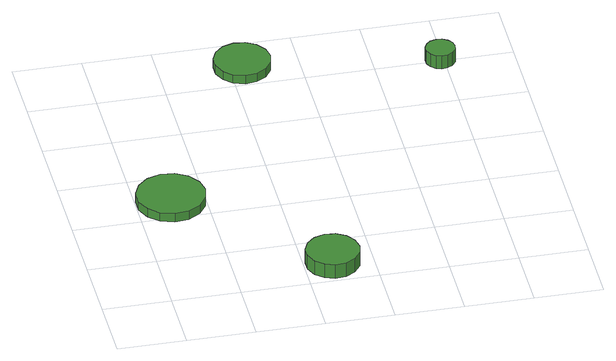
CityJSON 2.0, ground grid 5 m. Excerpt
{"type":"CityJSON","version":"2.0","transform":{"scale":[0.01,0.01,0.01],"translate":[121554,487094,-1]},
"CityObjects":{
"tree1":{"type":"SolitaryVegetationObject","attributes":{"function":"something"},"geometry":[{"type":"MultiSurface","lod":"1","boundaries":[[[0,1,2,3,4,5,6,7,8,9,10,11,12,13,14]],[[15,16,17,18,19,20,21,22,23,24,25,26,27,28,29]],[[0,29,28,1]],[[1,28,27,2]],[[2,27,26,3]],[[3,26,25,4]],[[4,25,24,5]],[[5,24,23,6]],[[6,23,22,7]],[[7,22,21,8]],[[8,21,20,9]],[[9,20,19,10]],[[10,19,18,11]],[[11,18,17,12]],[[12,17,16,13]],[[13,16,15,14]],[[14,15,29,0]]]}]},
"tree2":{"type":"SolitaryVegetationObject","attributes":{"function":"something"},"geometry":[{"type":"MultiSurface","lod":"1","boundaries":[[[30,31,32,33,34,35,36,37,38,39,40,41,42,43,44]],[[45,46,47,48,49,50,51,52,53,54,55,56,57,58,59]],[[30,59,58,31]],[[31,58,57,32]],[[32,57,56,33]],[[33,56,55,34]],[[34,55,54,35]],[[35,54,53,36]],[[36,53,52,37]],[[37,52,51,38]],[[38,51,50,39]],[[39,50,49,40]],[[40,49,48,41]],[[41,48,47,42]],[[42,47,46,43]],[[43,46,45,44]],[[44,45,59,30]]]}]},
"tree3":{"type":"SolitaryVegetationObject","attributes":{"function":"something"},"geometry":[{"type":"MultiSurface","lod":"1","boundaries":[[[60,61,62,63,64,65,66,67,68,69,70,71,72,73,74]],[[75,76,77,78,79,80,81,82,83,84,85,86,87,88,89]],[[60,89,88,61]],[[61,88,87,62]],[[62,87,86,63]],[[63,86,85,64]],[[64,85,84,65]],[[65,84,83,66]],[[66,83,82,67]],[[67,82,81,68]],[[68,81,80,69]],[[69,80,79,70]],[[70,79,78,71]],[[71,78,77,72]],[[72,77,76,73]],[[73,76,75,74]],[[74,75,89,60]]]}]},
"tree4":{"type":"SolitaryVegetationObject","attributes":{"function":"something"},"geometry":[{"type":"MultiSurface","lod":"1","boundaries":[[[90,91,92,93,94,95,96,97,98,99,100,101,102,103,104]],[[105,106,107,108,109,110,111,112,113,114,115,116,117,118,119]],[[90,119,118,91]],[[91,118,117,92]],[[92,117,116,93]],[[93,116,115,94]],[[94,115,114,95]],[[95,114,113,96]],[[96,113,112,97]],[[97,112,111,98]],[[98,111,110,99]],[[99,110,109,100]],[[100,109,108,101]],[[101,108,107,102]],[[102,107,106,103]],[[103,106,105,104]],[[104,105,119,90]]]}]}
},
"vertices":[
[501,1199,130],[479,1300,130],[418,1384,130],[328,1436,130],[225,1447,130],[126,1415,130],[49,1345,130],[6,1250,130],[6,1147,130],[49,1052,130],[126,982,130],[225,950,130],[328,961,130],[418,1013,130],[479,1097,130],[479,1097,58],[418,1013,58],[328,961,58],[225,950,58],[126,982,58],[49,1052,58],[6,1147,58],[6,1250,58],[49,1345,58],[126,1415,58],[225,1447,58],[328,1436,58],[418,1384,58],[479,1300,58],[501,1199,58],
[1399,224,173],[1382,303,173],[1335,369,173],[1265,409,173],[1184,417,173],[1107,392,173],[1047,338,173],[1014,264,173],[1014,184,173],[1047,110,173],[1107,56,173],[1184,31,173],[1265,39,173],[1335,79,173],[1382,145,173],[1382,145,58],[1335,79,58],[1265,39,58],[1184,31,58],[1107,56,58],[1047,110,58],[1014,184,58],[1014,264,58],[1047,338,58],[1107,392,58],[1184,417,58],[1265,409,58],[1335,369,58],[1382,303,58],[1399,224,58],
[1297,2717,130],[1279,2801,130],[1229,2870,130],[1155,2912,130],[1071,2921,130],[989,2895,130],[926,2838,130],[891,2760,130],[891,2675,130],[926,2597,130],[989,2540,130],[1071,2513,130],[1155,2522,130],[1229,2565,130],[1279,2634,130],[1279,2634,59],[1229,2565,59],[1155,2522,59],[1071,2513,59],[989,2540,59],[926,2597,59],[891,2675,59],[891,2760,59],[926,2838,59],[989,2895,59],[1071,2921,59],[1155,2912,59],[1229,2870,59],[1279,2801,59],[1297,2717,59],
[2580,2508,167],[2571,2551,167],[2544,2587,167],[2506,2609,167],[2462,2614,167],[2420,2600,167],[2387,2570,167],[2369,2530,167],[2369,2485,167],[2387,2445,167],[2420,2415,167],[2462,2401,167],[2506,2406,167],[2544,2428,167],[2571,2464,167],[2571,2464,59],[2544,2428,59],[2506,2406,59],[2462,2401,59],[2420,2415,59],[2387,2445,59],[2369,2485,59],[2369,2530,59],[2387,2570,59],[2420,2600,59],[2462,2614,59],[2506,2609,59],[2544,2587,59],[2571,2551,59],[2580,2508,59]
]}
